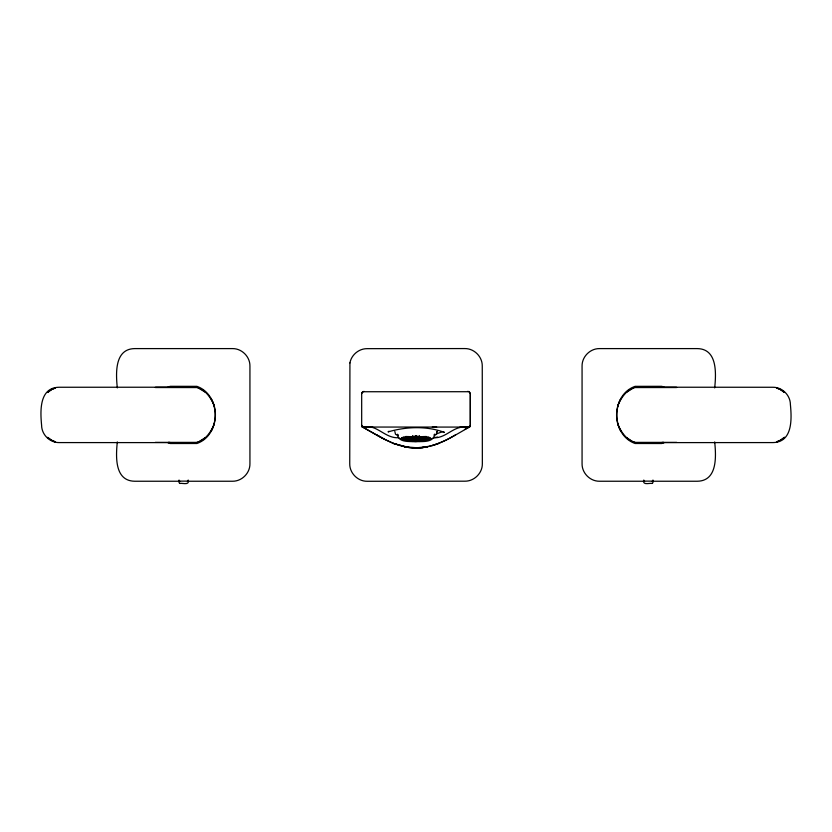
<?xml version="1.0" encoding="UTF-8"?>
<svg xmlns="http://www.w3.org/2000/svg" width="832" height="832" viewBox="0 0 832 832"><rect width="100%" height="100%" fill="white"/><g stroke="black" fill="none" stroke-linecap="round" stroke-linejoin="round"><path stroke-width="1.25" d="M416.239 440.887L416.239 440.294L421.47 440.17M416.239 438.703L416.593 439.577L422.531 439.13M415.782 438.599L412.963 438.058M663.811 442.946L661.606 443.518L635.118 443.498C610.834 435.053 610.615 394.784 635.118 386.339L661.606 386.318L663.811 386.89M168.189 386.89L170.394 386.318L196.882 386.339C221.166 394.784 221.385 435.053 196.882 443.498L170.394 443.518L168.189 442.946M211.016 431.486C216.736 421.377 217.017 408.512 211.016 398.351M620.984 398.351C615.264 408.46 614.983 421.325 620.984 431.486M404.685 438.381C405.631 440.034 399.87 439.338 401.43 438.277L404.633 437.965M376.646 434.845L384.769 439.431L362.887 427.284L361.681 425.62L361.681 393.65L362.721 391.737L469.258 391.716L470.319 393.65L470.319 425.298L468.905 427.201L470.319 425.651L470.319 393.65L469.29 391.737L467.74 391.362M361.681 393.64L362.055 392.402L363.969 391.352M214.448 423.426C211.422 431.309 205.639 440.201 196.966 442.385L155.272 442.385M617.552 406.411C620.578 398.528 626.361 389.626 635.034 387.452L676.728 387.452L634.504 387.483M412.35 438.849L414.523 438.776M434.127 434.793L434.73 434.117C433.399 443.383 421.762 441.116 415.106 441.771C408.938 441.189 398.424 442.801 397.342 434.252L398.33 435.042M436.602 431.974L437.289 431.215L436.561 434.127L434.377 435.573M652.153 483.434L652.954 482.633L652.954 480.043M205.494 437.507L198.026 442.25L198.536 442.104M626.506 392.33L633.974 387.577L633.464 387.733M407.087 447.148C430.175 451.651 450.986 437.538 469.997 426.65L464.506 429.541M455.364 434.938C442.946 442.655 428.688 448.386 413.858 447.886M424.102 447.335L422.5 447.574L423.634 447.398C400.868 451.09 380.765 437.31 362.003 426.65L363.865 427.388L362.086 426.587L361.681 425.422L363.428 427.045L468.697 427.086L470.319 425.422L469.81 426.525L467.615 427.159L468.374 427.045M442.52 431.725L436.384 433.898M663.312 442.27L661.565 442.614L772.99 442.582C792.917 442.281 791.742 418.548 790.4 404.622C790.41 395.325 782.33 387.161 772.99 387.265L661.565 387.223L662.74 387.379M438.87 443.446L432.214 445.65M169.26 387.379L170.435 387.223L59.01 387.254C39.083 387.556 40.258 411.278 41.6 425.214C41.59 434.512 49.67 442.666 59.01 442.582L170.435 442.614L168.688 442.27M437.538 437.122L433.295 437.726C445.297 438.714 452.483 426.91 464.027 427.034M406.318 439.92L411.809 439.629M417.498 438.776L419.661 438.922M419.588 438.558L423.654 438.495M178.682 481.125L188.552 481.125M643.448 481.125L653.318 481.125M459.212 427.409L464.09 427.034M408.72 436.561L412.547 436.904L412.578 435.833M419.463 440.856L423.301 440.731M196.966 442.374L197.496 442.343M416.239 439.161L419.058 438.776M418.943 447.803L413.358 447.834M467.376 427.086L461.874 427.066M418.652 447.834L413.057 447.803M412.578 436.301L415.782 436.228M418.142 447.886L412.37 447.73M415.782 436.873L410.55 436.665M415.782 437.528L409.49 437.705M416.239 440.95L419.442 441.459L419.463 440.388M467.033 427.045L468.593 427.024M427.326 438.381L427.326 438.922L423.051 439.088M430.986 438.381L430.986 438.922L427.388 438.87M617.552 423.426C620.578 431.309 626.361 440.201 635.034 442.385L676.728 442.385M179.806 481.239L134.722 481.239C114.244 480.969 115.918 455.926 117.302 441.938M187.429 481.239L232.513 481.239C241.831 481.374 250.078 473.127 249.933 463.809L249.933 366.028C250.078 356.71 241.831 348.462 232.513 348.598L134.722 348.598C114.244 348.868 115.918 373.911 117.302 387.899M644.571 481.239L599.487 481.239C590.169 481.374 581.922 473.127 582.067 463.809L582.067 366.028C581.922 356.71 590.169 348.462 599.487 348.598L697.278 348.598C717.756 348.868 716.082 373.911 714.698 387.899M652.194 481.239L697.278 481.239C717.756 480.969 716.082 455.926 714.698 441.938M179.858 483.434C182.676 482.893 189.831 485.586 188.188 480.043M652.142 483.434C649.324 482.893 642.169 485.586 643.812 480.043M432.318 427.034L436.675 427.045M370.126 427.066L364.624 427.086M416.239 436.228L419.442 436.301M416.239 436.873L421.47 436.665M415.782 440.95L412.578 441.459L412.547 440.388M416.239 437.528L422.531 437.705M415.782 440.294L410.55 440.17M416.239 438.235L419.058 438.058M423.301 447.117L416.998 447.772L408.699 447.117M635.034 442.374L632.975 441.886L626.506 437.507M423.301 436.561L419.463 436.904L419.442 435.833M412.547 440.856L408.72 440.731M368.15 427.034L373.235 427.45L368.389 427.034M412.433 438.558L408.356 438.339M425.693 439.92L420.212 439.629M398.944 437.705C388.513 438.537 381.576 430.477 372.57 427.398M409.074 447.522L393.151 443.435M404.747 446.763L408.949 447.439M404.269 446.514L408.543 447.304M406.463 447.117L393.089 443.31L384.727 439.4M398.185 435.75L395.522 434.283L394.794 431.371M363.303 427.086L361.681 425.298M414.419 438.922L414.523 438.318M205.494 392.33L197.496 387.483L155.272 387.452L196.966 387.452C205.639 389.636 211.422 398.528 214.448 406.411M179.847 483.434L179.046 482.633L179.046 480.043M427.326 438.838L425.922 437.913L423.051 437.746M430.986 438.838L427.388 437.965M388.128 431.829L388.95 431.278L388.409 431.808C406.037 426.639 426.826 425.807 444.101 432.297L443.539 431.756L443.966 432.505M430.352 437.653L426.223 437.424M430.352 439.182L426.223 439.421M428.865 437.06L424.57 437.018M428.865 439.774L424.57 439.816M426.275 436.488L422.042 436.654M426.275 440.346L422.042 440.19M425.693 437.382L420.212 437.216M420.004 438.454L419.588 439.202L419.588 438.1M417.602 438.433L417.498 438.984L417.498 438.318M416.239 435.77L416.239 438.599M416.239 439.067L416.239 441.532M415.782 435.77L415.782 441.532M412.963 438.776L415.782 439.525L409.49 439.13M412.433 438.1L412.433 439.202L412.006 438.381M411.809 437.216L406.318 437.382M409.978 436.654L405.746 436.488M409.978 440.19L405.746 440.346M408.959 437.746L406.089 437.913L404.685 438.838L408.959 439.088M407.441 437.018L403.146 437.06M407.441 439.816L403.146 439.785M405.798 437.424L401.658 437.653M405.798 439.421L401.658 439.182M401.024 438.381L401.024 438.922M349.929 362.929L349.742 463.871C349.606 473.179 357.864 481.426 367.182 481.281L464.942 481.187C474.261 481.312 482.508 473.054 482.352 463.736L482.258 365.976C482.394 356.658 474.136 348.421 464.818 348.566L367.058 348.66C358.883 348.608 351.354 354.879 349.929 362.929M51.21 389.698L47.59 392.496L51.22 389.75L55.422 387.93L51.21 389.698M784.41 437.341L780.79 440.128L776.578 441.906L780.78 440.086L784.41 437.341M427.731 446.514L423.457 447.304L427.731 446.514M780.79 389.698L776.578 387.93L780.78 389.75L784.41 392.496L780.79 389.698M55.422 441.906L51.21 440.128L47.59 437.341L51.22 440.086L55.422 441.906M362.929 427.263L362.003 426.65L362.929 427.263"/></g></svg>
